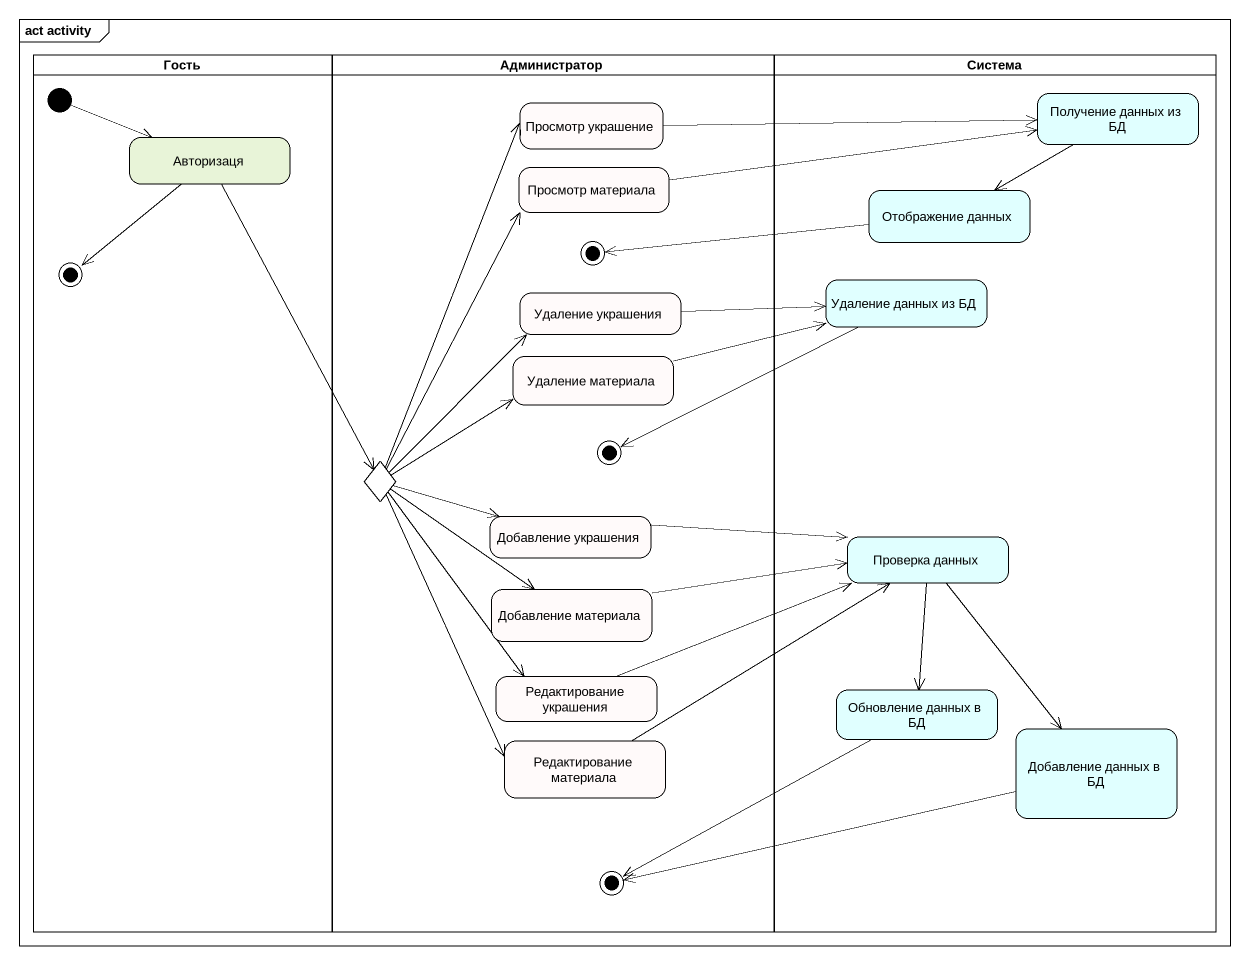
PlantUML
@startuml
mainframe act activity
hide empty description
state Гость <<partition>> {
  state Авторизаця
  [*] -right-> Авторизаця
  Авторизаця --> [*]
}
state Администратор <<partition>> {
  state "Просмотр украшение" as Просмотр_украшение #FFFAFA
  state "Просмотр материала" as Просмотр_материала #FFFAFA
  state final2 <<end>>
  state "Удаление украшения" as Удаление_украшения #FFFAFA
  state "Удаление материала" as Удаление_материала #FFFAFA
  state final3 <<end>>
  state choice1 <<choice>>
  state "Добавление украшения" as Добавление_украшения #FFFAFA
  state "Добавление материала" as Добавление_материала #FFFAFA
  state "Редактирование украшения" as Редактирование_украшения #FFFAFA
  state "Редактирование материала" as Редактирование_материала #FFFAFA
  state final4 <<end>>
}
state Система <<partition>> {
  state "Получение данных из БД" as Получение_данных_из_БД #E0FFFF
  state "Отображение данных" as Отображение_данных #E0FFFF
  state "Удаление данных из БД" as Удаление_данных_из_БД #E0FFFF
  state "Проверка данных" as Проверка_данных #E0FFFF
  state "Обновление данных в БД" as Обновление_данных_в_БД #E0FFFF
  state "Добавление данных в БД" as Добавление_данных_в_БД #E0FFFF
}
Просмотр_украшение -right-> Получение_данных_из_БД
Получение_данных_из_БД -left-> Отображение_данных
Авторизаця --> choice1
Просмотр_материала -right-> Получение_данных_из_БД
Отображение_данных -left-> final2
Удаление_данных_из_БД -left-> final3
Удаление_украшения -right-> Удаление_данных_из_БД
Удаление_материала -right-> Удаление_данных_из_БД
choice1 -up-> Просмотр_украшение
choice1 -up-> Просмотр_материала
choice1 -up-> Удаление_украшения
choice1 -right-> Удаление_материала
choice1 -right-> Добавление_украшения
choice1 --> Добавление_материала
choice1 --> Редактирование_украшения
choice1 --> Редактирование_материала
Добавление_украшения -right-> Проверка_данных
Проверка_данных --> Обновление_данных_в_БД
Проверка_данных --> Добавление_данных_в_БД
Добавление_материала -right-> Проверка_данных
Редактирование_украшения -right-> Проверка_данных
Обновление_данных_в_БД -left-> final4
Редактирование_материала -up-> Проверка_данных
Добавление_данных_в_БД -left-> final4
@enduml
